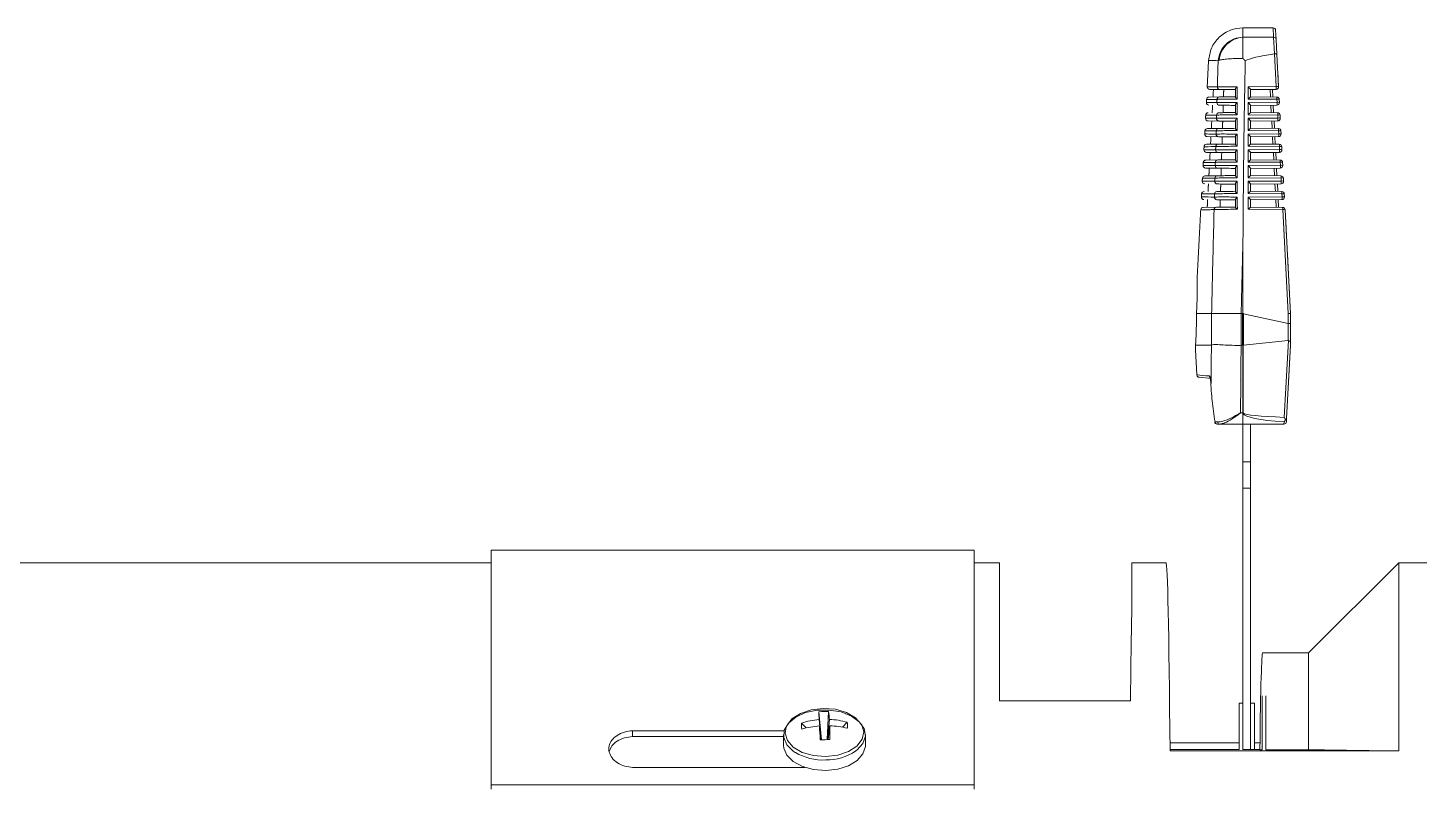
# Model space of a CAD drawing. Extents: x 12.1 to 108.7, y 1 to 80.4.
# Drawn here: x 69.39 to 74.86, y 34.38 to 37.38 of the extents above; entities that cross this region are included whole.
import ezdxf

# ---------------------------------------------------------------- set-up
doc = ezdxf.new("R2010")
doc.units = 0
doc.header["$MEASUREMENT"] = 0
doc.linetypes.add('SLD-Solid', pattern=[0])
doc.layers.add('OBJECT', color=7, linetype='CONTINUOUS')

msp = doc.modelspace()

# ---------------------------------------------------------------- linework, layer by layer
at = {"layer": 'OBJECT', "linetype": 'SLD-Solid', "lineweight": 15}
for p, q in [((74.1682, 37.3382), (74.2887, 37.3382)), ((74.2887, 37.3382), (74.2868, 37.3753)), ((74.2919, 37.2726), (74.2887, 37.3382)), ((74.2987, 37.3289), (74.2968, 37.3658)), ((74.2987, 37.3289), (74.3018, 37.2703)), ((74.299, 37.144), (74.2922, 37.2727)), ((74.3018, 37.2703), (74.3085, 37.1433)), ((74.3085, 37.1433), (74.3068, 37.1749)), ((74.0772, 37.1324), (74.0374, 37.1328)), ((74.1887, 37.143), (74.299, 37.144)), ((74.1887, 37.0949), (74.1887, 37.143)), ((74.2986, 37.1328), (74.1982, 37.1319)), ((74.1982, 37.132), (74.1982, 37.1036)), ((74.2762, 37.103), (74.2746, 37.1326)), ((74.284, 37.1326), (74.2856, 37.1029)), ((74.0758, 37.1031), (74.0347, 37.1027)), ((74.3017, 37.094), (74.1887, 37.0949)), ((74.1887, 37.081), (74.3023, 37.082)), ((74.1887, 37.0329), (74.1887, 37.081)), ((74.1981, 37.1036), (74.3012, 37.1027)), ((74.3019, 37.0708), (74.1982, 37.0699)), ((74.1982, 37.07), (74.1982, 37.0416)), ((74.2794, 37.0409), (74.2779, 37.0706)), ((74.2873, 37.0707), (74.2889, 37.0408)), ((74.3023, 37.082), (74.3017, 37.094)), ((74.3111, 37.0933), (74.3118, 37.0813)), ((74.0737, 37.0084), (74.0309, 37.0088)), ((74.305, 37.0319), (74.1887, 37.0329)), ((74.1887, 37.019), (74.3056, 37.02)), ((74.1887, 36.9709), (74.1887, 37.019)), ((74.1981, 37.0416), (74.3045, 37.0407)), ((74.3051, 37.0088), (74.1982, 37.0079)), ((74.1982, 37.008), (74.1982, 36.9796)), ((74.2827, 36.9789), (74.2812, 37.0086)), ((74.2906, 37.0087), (74.2922, 36.9788)), ((74.3056, 37.02), (74.305, 37.0319)), ((74.3144, 37.0312), (74.315, 37.0193)), ((74.0282, 36.9787), (74.0723, 36.9791)), ((74.3082, 36.9699), (74.1887, 36.9709)), ((74.1887, 36.957), (74.3089, 36.9581)), ((74.1887, 36.9089), (74.1887, 36.957)), ((74.1981, 36.9796), (74.3078, 36.9787)), ((74.3089, 36.9581), (74.3082, 36.9699)), ((74.3177, 36.9692), (74.3183, 36.9574)), ((74.025, 36.9166), (74.0707, 36.917)), ((74.072, 36.9465), (74.0276, 36.9468)), ((74.3115, 36.9079), (74.1887, 36.9089)), ((74.1981, 36.9176), (74.3111, 36.9166)), ((74.3084, 36.9468), (74.1982, 36.9459)), ((74.1982, 36.946), (74.1982, 36.9176)), ((74.286, 36.9169), (74.2844, 36.9466)), ((74.2938, 36.9467), (74.2954, 36.9168)), ((74.3121, 36.8961), (74.3115, 36.9079)), ((74.321, 36.9072), (74.3216, 36.8954)), ((74.0217, 36.8546), (74.069, 36.855)), ((74.0703, 36.8845), (74.0244, 36.8849)), ((74.1887, 36.895), (74.3121, 36.8961)), ((74.1887, 36.8469), (74.1887, 36.895)), ((74.3148, 36.8458), (74.1887, 36.8469)), ((74.1981, 36.8556), (74.3143, 36.8546)), ((74.3117, 36.8849), (74.1982, 36.8839)), ((74.1982, 36.884), (74.1982, 36.8556)), ((74.2893, 36.8548), (74.2877, 36.8847)), ((74.2971, 36.8847), (74.2987, 36.8548)), ((74.3154, 36.8341), (74.3148, 36.8458)), ((74.3242, 36.8451), (74.3249, 36.8334)), ((74.0185, 36.7926), (74.0674, 36.793)), ((74.0687, 36.8225), (74.0211, 36.8229)), ((74.1887, 36.833), (74.3154, 36.8341)), ((74.1887, 36.7849), (74.1887, 36.833)), ((74.1981, 36.7936), (74.3176, 36.7926)), ((74.315, 36.8229), (74.1982, 36.8219)), ((74.1982, 36.822), (74.1982, 36.7936)), ((74.2925, 36.7928), (74.291, 36.8227)), ((74.3004, 36.8228), (74.302, 36.7927)), ((74.3181, 36.7838), (74.1887, 36.7849)), ((74.1887, 36.771), (74.3187, 36.7721)), ((74.1887, 36.7229), (74.1887, 36.771)), ((74.3182, 36.7609), (74.1982, 36.7599)), ((74.1982, 36.76), (74.1982, 36.7316)), ((74.2958, 36.7308), (74.2942, 36.7607)), ((74.3037, 36.7608), (74.3053, 36.7307)), ((74.3187, 36.7721), (74.3181, 36.7838)), ((74.3275, 36.7831), (74.3281, 36.7715)), ((74.3213, 36.7218), (74.1887, 36.7229)), ((74.1887, 36.709), (74.3219, 36.7102)), ((74.1887, 36.6609), (74.1887, 36.709)), ((74.1981, 36.7316), (74.3209, 36.7306)), ((74.3215, 36.699), (74.1982, 36.6979)), ((74.1982, 36.698), (74.1982, 36.6696)), ((74.2991, 36.6688), (74.2975, 36.6988)), ((74.3069, 36.6988), (74.3085, 36.6687)), ((74.3219, 36.7102), (74.3213, 36.7218)), ((74.3308, 36.7211), (74.3314, 36.7095)), ((74.012, 36.6685), (74.0642, 36.669)), ((74.3246, 36.6598), (74.1887, 36.6609)), ((74.1981, 36.6696), (74.3242, 36.6685)), ((74.3462, 36.2512), (74.3246, 36.6598)), ((74.3341, 36.6591), (74.3557, 36.2503)), ((74.3379, 36.5858), (74.3341, 36.6591)), ((74.3401, 36.5458), (74.3379, 36.5858)), ((74.1682, 36.5389), (74.1682, 36.2503)), ((74.3503, 36.3514), (74.3432, 36.4853)), ((74.3557, 36.2503), (74.3503, 36.3514)), ((74.0448, 36.2503), (73.9852, 36.2503)), ((73.9852, 36.2503), (73.9852, 36.2503)), ((74.0448, 36.1258), (74.0448, 36.2503)), ((74.161, 36.2503), (74.1614, 36.2503)), ((74.1666, 36.2503), (74.1614, 36.2503)), ((74.1614, 36.2503), (74.1614, 36.1253)), ((74.1666, 36.1253), (74.1666, 36.2503)), ((74.1697, 36.2499), (74.1697, 36.1254)), ((74.3459, 36.2117), (74.1697, 36.2499)), ((74.3462, 36.2117), (74.3462, 36.2512)), ((74.3557, 36.2503), (74.3557, 36.2503)), ((74.3557, 36.2503), (74.3557, 36.2111)), ((74.3459, 36.2117), (74.3462, 36.2117)), ((74.3459, 36.1441), (74.3459, 36.2117)), ((74.3557, 36.2111), (74.3557, 36.1335)), ((74.1697, 36.1254), (74.3459, 36.1441)), ((74.3309, 35.8417), (74.3473, 36.1438)), ((74.3557, 36.1335), (74.3557, 36.1253)), ((73.9816, 36.1074), (73.987, 36.0089)), ((74.0441, 36.1253), (73.9818, 36.1253)), ((74.1614, 36.1253), (74.1609, 36.1253)), ((74.1614, 36.1253), (74.1666, 36.1253)), ((74.1674, 36.1252), (74.1666, 36.1253)), ((74.1674, 35.8597), (74.1674, 36.1252)), ((74.1697, 36.1254), (74.1689, 36.1253)), ((74.1689, 36.1253), (74.1689, 35.8597)), ((74.3557, 36.1253), (74.34, 35.837)), ((74.3464, 35.955), (74.3557, 36.1253)), ((74.0448, 35.9952), (73.9961, 35.9995)), ((74.0411, 35.9842), (74.0411, 35.9842)), ((74.1573, 35.9854), (74.1574, 35.9854)), ((74.1589, 35.8597), (74.1674, 35.8597)), ((74.3408, 35.8523), (74.3414, 35.8618)), ((74.1682, 35.8153), (74.0764, 35.8153)), ((74.1682, 35.8567), (74.1682, 35.8153)), ((74.3204, 35.8153), (74.1682, 35.8153)), ((74.1682, 35.8153), (74.1682, 35.6667)), ((74.1982, 35.8153), (74.1982, 35.6667)), ((74.3294, 35.8153), (74.3297, 35.8236)), ((74.34, 35.837), (74.3394, 35.8248)), ((74.1982, 35.6667), (74.1682, 35.6667)), ((74.1682, 35.6667), (74.1682, 35.5625)), ((74.1982, 35.6667), (74.1982, 35.5625)), ((74.1982, 35.5625), (74.1682, 35.5625)), ((74.1682, 35.5625), (74.1682, 34.7081)), ((74.1982, 35.5625), (74.1982, 34.6305)), ((71.2105, 35.3188), (71.2105, 34.3949)), ((73.1105, 35.3188), (73.1105, 34.3949)), ((68.9517, 35.2694), (71.2105, 35.2694)), ((73.1105, 35.2694), (73.2105, 35.2694)), ((73.2105, 35.2694), (73.2105, 34.7263)), ((73.7305, 35.2694), (73.8655, 35.2694)), ((73.7305, 35.2694), (73.7305, 35.063)), ((73.7305, 35.2694), (73.7305, 35.063)), ((74.4265, 34.9144), (74.7815, 35.2694)), ((74.7815, 34.5284), (74.7815, 35.2694)), ((74.7815, 35.2694), (75.6261, 35.2694)), ((74.2455, 34.9144), (74.4265, 34.9144)), ((74.4265, 34.5334), (74.4265, 34.9144)), ((73.2243, 34.7264), (73.2105, 34.7263)), ((73.2105, 34.7263), (73.2243, 34.7264)), ((73.7255, 34.7264), (73.2243, 34.7264)), ((74.1532, 34.717), (74.1532, 34.5336)), ((74.1682, 34.7081), (74.1682, 34.5336)), ((74.2132, 34.5336), (74.2132, 34.717)), ((74.2432, 34.7458), (74.2432, 34.5334)), ((74.2582, 34.7458), (74.2582, 34.5334)), ((72.4998, 34.6829), (72.5095, 34.5726)), ((72.5378, 34.6836), (72.5323, 34.5731)), ((72.3627, 34.6081), (71.7669, 34.6081)), ((71.7669, 34.585), (71.7669, 34.6081)), ((72.4309, 34.638), (72.4492, 34.6191)), ((72.5091, 34.5726), (72.5005, 34.652)), ((72.5018, 34.6271), (72.5081, 34.5725)), ((72.5412, 34.6528), (72.5332, 34.5731)), ((72.5357, 34.5731), (72.5425, 34.6278)), ((72.611, 34.6413), (72.5931, 34.6222)), ((74.1982, 34.5336), (74.1982, 34.6305)), ((72.3605, 34.585), (71.7669, 34.585)), ((74.1532, 34.5608), (73.881, 34.5608)), ((74.235, 34.5608), (74.2132, 34.5608)), ((74.1532, 34.5336), (73.8813, 34.5336)), ((74.7815, 34.5284), (73.8813, 34.5284)), ((74.2349, 34.5336), (74.1682, 34.5336)), ((74.2432, 34.5334), (74.2346, 34.5334)), ((74.4265, 34.5334), (74.2582, 34.5334)), ((71.7669, 34.4633), (72.4454, 34.4633)), ((71.2105, 34.3949), (71.2105, 34.378)), ((71.2105, 34.3949), (73.1105, 34.3949)), ((73.1105, 34.3949), (73.1105, 34.378))]:
    msp.add_line(p, q, dxfattribs=at)
at = {"layer": 'OBJECT', "linetype": 'SLD-Solid', "lineweight": 15, "flags": 128}
for points in [[(74.3557, 36.2503), (74.3557, 36.2503)], [(74.3557, 36.1253), (74.3557, 36.1253)], [(74.0413, 35.9842), (74.0411, 35.9842), (74.0411, 35.9842)], [(74.0423, 35.966), (74.042, 35.966), (74.042, 35.966)], [(74.3295, 35.8153), (74.3294, 35.8153), (74.3294, 35.8153)], [(72.6453, 34.5286), (72.6504, 34.5325), (72.6731, 34.5584), (72.6824, 34.5873), (72.6773, 34.6165), (72.6585, 34.6436), (72.6274, 34.666), (72.587, 34.6819), (72.5407, 34.6897), (72.4927, 34.6888), (72.4473, 34.6793), (72.4085, 34.662), (72.3797, 34.6384), (72.3635, 34.6107), (72.3614, 34.5813), (72.3735, 34.5528), (72.3987, 34.5278), (72.4069, 34.5223)], [(72.6686, 34.631), (72.6673, 34.6333), (72.644, 34.6593), (72.6087, 34.6797), (72.5649, 34.6924), (72.5168, 34.6961), (72.4692, 34.6906), (72.4268, 34.6763), (72.3935, 34.6547), (72.3729, 34.6278), (72.3705, 34.6223)], [(72.3705, 34.6223), (72.3667, 34.5984), (72.3757, 34.5692), (72.399, 34.5431), (72.4343, 34.5228), (72.4781, 34.5101), (72.5262, 34.5063)], [(72.5262, 34.5063), (72.5738, 34.5119), (72.6163, 34.5261), (72.6495, 34.5478), (72.6702, 34.5746), (72.6763, 34.6041), (72.6686, 34.631)], [(72.3605, 34.5503), (72.3614, 34.54), (72.3735, 34.5115), (72.3987, 34.4865), (72.4349, 34.4671), (72.4787, 34.4552), (72.5264, 34.4517)], [(72.5264, 34.4517), (72.5736, 34.4569), (72.6162, 34.4705), (72.6504, 34.4911), (72.6731, 34.5171), (72.6824, 34.5459), (72.6825, 34.5503)]]:
    msp.add_lwpolyline(points, dxfattribs=at)
at = {"layer": 'OBJECT', "linetype": 'SLD-Solid', "lineweight": 15}
for centre, radius, start, end in [((74.2868, 37.3653), 0.01, 3.0226, 85.0653), ((74.2888, 37.3283), 0.00991, 3.4707, 90.555), ((74.0374, 37.1428), 0.01, 176.9496, 269.5), ((74.0774, 37.1423), 0.00992, 176.5032, 268.9399), ((74.2446, 37.1405), 0.0545, 351.8664, 3.6806), ((74.2985, 37.1428), 0.01, 270.5, 3.0226), ((74.3023, 37.1238), 0.0204, 72.3835, 99.2788), ((74.0342, 37.0808), 0.01, 176.5294, 269.5), ((74.0348, 37.0927), 0.01, 90.5, 176.6441), ((74.0756, 37.0803), 0.00992, 176.4854, 268.9194), ((74.0759, 37.0932), 0.00989, 91.0021, 177.5873), ((74.2608, 37.0963), 0.041, 356.6853, 9), ((74.3012, 37.0927), 0.01, 3.0226, 89.5), ((74.305, 37.0738), 0.0204, 72.3835, 99.2788), ((74.2479, 37.0785), 0.0545, 351.8664, 3.6806), ((74.3018, 37.0808), 0.01, 270.5, 3.0226), ((74.3056, 37.0619), 0.0204, 72.3835, 99.2788), ((74.031, 37.0188), 0.01, 176.013, 269.5), ((74.0316, 37.0307), 0.01, 90.5, 176.1269), ((74.0739, 37.0184), 0.00991, 176.4672, 268.8985), ((74.0742, 37.0312), 0.00989, 91.0203, 177.6082), ((74.264, 37.0343), 0.041, 356.6853, 9), ((74.3044, 37.0307), 0.01, 3.0226, 89.5), ((74.3082, 37.0118), 0.0204, 72.3835, 99.2788), ((74.2512, 37.0165), 0.0545, 351.8664, 3.6806), ((74.3051, 37.0188), 0.01, 270.5, 3.0226), ((74.3089, 36.9999), 0.0204, 72.3835, 99.2788), ((74.0277, 36.9568), 0.01, 175.4975, 269.5), ((74.0283, 36.9687), 0.01, 90.5, 175.6107), ((74.0722, 36.9564), 0.00991, 176.4488, 268.8773), ((74.0725, 36.9692), 0.00989, 91.0387, 177.6293), ((74.2673, 36.9723), 0.041, 356.6853, 9), ((74.3077, 36.9687), 0.01, 3.0226, 89.5), ((74.3115, 36.9498), 0.0204, 72.3835, 99.2788), ((74.2544, 36.9546), 0.0545, 351.8664, 3.6806), ((74.3083, 36.9568), 0.01, 270.5, 3.0226), ((74.3121, 36.9379), 0.0204, 72.3835, 99.2788), ((74.0251, 36.9066), 0.01, 90.5, 175.0953), ((74.0708, 36.9072), 0.00988, 91.0575, 177.6507), ((74.2706, 36.9102), 0.041, 356.6853, 9), ((74.311, 36.9066), 0.01, 3.0226, 89.5), ((74.3148, 36.8877), 0.0204, 72.3835, 99.2788), ((74.0218, 36.8446), 0.01, 90.5, 174.5807), ((74.0245, 36.8949), 0.01, 174.9828, 269.5), ((74.0692, 36.8452), 0.00988, 91.0765, 177.6725), ((74.0705, 36.8944), 0.00991, 176.4302, 268.8558), ((74.2577, 36.8926), 0.0545, 351.8664, 3.6806), ((74.3116, 36.8949), 0.01, 270.5, 3.0226), ((74.3154, 36.876), 0.0204, 72.3835, 99.2788), ((74.2739, 36.8482), 0.041, 356.6853, 9), ((74.3143, 36.8446), 0.01, 3.0226, 89.5), ((74.3181, 36.8257), 0.0204, 72.3835, 99.2788), ((74.0186, 36.7826), 0.01, 90.5, 174.0669), ((74.0212, 36.8329), 0.01, 174.469, 269.5), ((74.0676, 36.7831), 0.00988, 91.0959, 177.6945), ((74.0689, 36.8324), 0.00991, 176.4113, 268.834), ((74.261, 36.8306), 0.0545, 351.8664, 3.6806), ((74.3149, 36.8329), 0.01, 270.5, 3.0226), ((74.3187, 36.814), 0.0204, 72.3835, 99.2788), ((74.2771, 36.7862), 0.041, 356.6853, 9), ((74.3175, 36.7826), 0.01, 3.0226, 89.5), ((74.018, 36.7709), 0.01, 173.9559, 269.5), ((74.0672, 36.7704), 0.0099, 176.3921, 268.8118), ((74.3213, 36.7637), 0.0204, 72.3835, 99.2788), ((74.2643, 36.7686), 0.0545, 351.8664, 3.6806), ((74.3182, 36.7709), 0.01, 270.5, 3.0226), ((74.322, 36.752), 0.0204, 72.3835, 99.2788), ((74.0147, 36.709), 0.01, 173.4435, 269.5), ((74.0153, 36.7206), 0.01, 90.5, 173.5539), ((74.0656, 36.7084), 0.0099, 176.3727, 268.7893), ((74.0659, 36.7211), 0.00987, 91.1155, 177.7169), ((74.2804, 36.7242), 0.041, 356.6853, 9), ((74.3208, 36.7206), 0.01, 3.0226, 89.5), ((74.3246, 36.7016), 0.0204, 72.3835, 99.2788), ((74.2675, 36.7067), 0.0545, 351.8664, 3.6806), ((74.3214, 36.709), 0.01, 270.5, 3.0226), ((74.3252, 36.69), 0.0204, 72.3835, 99.2788), ((74.0121, 36.6585), 0.01, 90.5, 173.0416), ((74.0644, 36.6591), 0.00987, 91.1354, 177.7395), ((74.2837, 36.6621), 0.041, 356.6853, 9), ((74.3241, 36.6585), 0.01, 3.0226, 89.5), ((74.3279, 36.6396), 0.0204, 72.3835, 99.2788), ((74.0459, 36.0051), 0.01, 182.5491, 224.0319), ((74.1674, 35.9755), 0.1158, 269.9998, 270.7808), ((74.0784, 35.9511), 0.1302, 313.5438, 314.5094), ((74.0562, 35.8347), 0.0111, 273.647, 281.4948), ((74.0668, 35.8253), 0.01, 189.2546, 270), ((74.0675, 35.8243), 0.00906, 182.8157, 265.6379), ((74.0775, 35.8238), 0.00857, 181.3596, 262.7702), ((74.3294, 35.8253), 0.00999, 269.9506, 356.8551), ((74.3294, 35.8253), 0.01, 270.809, 356.8941), ((72.5234, 34.4354), 0.2486, 86.6716, 95.4485), ((73.185, 34.6845), 0.6852, 180.1405, 182.7194), ((72.2712, 34.6382), 0.2704, 3.0884, 9.6539), ((72.5878, 34.634), 0.1569, 178.5516, 187.0838), ((72.5261, 34.3453), 0.3078, 94.7641, 108.0215), ((72.5278, 34.2786), 0.3494, 94.2663, 105.8996), ((76.3834, 34.8438), 3.8877, 183.196, 184.0028), ((72.5274, 34.3503), 0.3028, 73.9695, 87.3714), ((72.5298, 34.2857), 0.3423, 76.0772, 87.8716), ((71.0349, 34.5793), 1.5083, 359.7674, 1.8451), ((72.4697, 34.6227), 0.1425, 358.1196, 7.5158), ((72.5441, 33.5004), 1.0727, 90.0441, 92.076), ((72.5173, 34.7138), 0.221, 240.0558, 272.3603), ((72.5286, 34.7022), 0.2092, 269.3839, 303.9177)]:
    msp.add_arc(centre, radius, start, end, dxfattribs=at)
for centre, major_axis, ratio, start_param, end_param in [((76.4579, 37.2202), (2.2897, -0.0147), 0.052015, 2.811677, 3.052791), ((74.1882, 37.1418), (0.00996, -0.00988), 0.087934, 0.08695, 1.605386), ((74.1882, 37.0937), (0.00999, 0.00991), 0.035372, 0.03505, 1.483386), ((74.1882, 37.0798), (0.00996, -0.00988), 0.087934, 0.08695, 1.605386), ((74.1882, 37.0317), (0.00999, 0.00991), 0.035372, 0.03505, 1.483386), ((74.1882, 37.0178), (0.00996, -0.00988), 0.087934, 0.08695, 1.605386), ((74.1882, 36.9697), (0.00999, 0.00991), 0.035372, 0.03505, 1.483386), ((74.1882, 36.9558), (0.00996, -0.00988), 0.087934, 0.08695, 1.605386), ((74.1882, 36.9077), (0.00999, 0.00991), 0.035372, 0.03505, 1.483386), ((74.1882, 36.8938), (0.00996, -0.00988), 0.087934, 0.08695, 1.605386), ((74.1882, 36.8457), (0.00999, 0.00991), 0.035372, 0.03505, 1.483386), ((74.1882, 36.8318), (0.00996, -0.00988), 0.087934, 0.08695, 1.605386), ((74.1882, 36.7837), (0.00999, 0.00991), 0.035372, 0.03505, 1.483386), ((74.1882, 36.7698), (0.00996, -0.00988), 0.087934, 0.08695, 1.605386), ((74.1882, 36.7217), (0.00999, 0.00991), 0.035372, 0.03505, 1.483386), ((74.1882, 36.7078), (0.00996, -0.00988), 0.087934, 0.08695, 1.605386), ((74.1882, 36.6597), (0.00999, 0.00991), 0.035372, 0.03505, 1.483386), ((76.2307, 32.2319), (0, 19.0675), 0.111038, 1.342949, 1.358461), ((74.1666, 37.2276), (0, 0.9773), 0.122785, 3.141593, 3.154684), ((74.1666, 37.2283), (-0.0064, 0.9787), 0.122438, 3.101128, 3.114217), ((74.3457, 36.25), (0.01, 0.00026), 0.120424, 0.003177, 1.515259), ((74.3457, 36.2111), (0.01, 0), 0.061163, 0, 1.518436), ((74.3457, 36.1067), (0.0006, 0.0374), 0.267094, 6.175075, 6.315676), ((76.2307, 35.7675), (0, 7.8848), 0.262774, 1.525405, 1.559096), ((74.7369, 35.8753), (0.5695, 0.0157), 0.101686, 3.138791, 3.191455), ((74.7385, 35.8675), (0.5695, 0.0078), 0.050872, 3.140897, 3.193561), ((74.7385, 35.8675), (0.5695, 0.0078), 0.050872, 3.193561, 3.914226), ((74.7369, 35.8753), (0.5695, 0.0157), 0.101686, 3.191455, 3.913119), ((73.8655, 32.6844), (0, 2.585), 0.008727, 5.506676, 6.283185), ((73.7393, 32.6844), (0, 2.585), 0.008727, 0.402273, 0.660046), ((73.7393, 32.6844), (0, 2.585), 0.008727, 0.402273, 0.660046), ((74.2455, 32.6844), (0, 2.23), 0.008727, 0, 0.593234)]:
    msp.add_ellipse(centre, major_axis=major_axis, ratio=ratio, start_param=start_param, end_param=end_param, dxfattribs=at)
for points, knots in [([(74.1682, 37.3753), (74.1516, 37.3735), (74.1174, 37.3698), (74.0727, 37.3404), (74.041, 37.2973), (74.0355, 37.2633), (74.0329, 37.2469)], [0, 0, 0, 0, 0.240773, 0.5, 0.759227, 1, 1, 1, 1]), ([(74.1682, 37.3386), (74.1564, 37.337), (74.1321, 37.3337), (74.1003, 37.3123), (74.0772, 37.2816), (74.0726, 37.2575), (74.0704, 37.2459)], [0, 0, 0, 0, 0.24117, 0.5, 0.75883, 1, 1, 1, 1]), ([(74.1682, 37.3382), (74.157, 37.3364), (74.134, 37.3328), (74.1036, 37.3118), (74.0812, 37.282), (74.0762, 37.2586), (74.0737, 37.2473)], [0, 0, 0, 0, 0.2415614, 0.5, 0.7584386, 1, 1, 1, 1]), ([(74.0704, 37.2459), (74.0595, 37.2462), (74.0377, 37.2468), (74.0345, 37.2469), (74.0329, 37.2469)], [0, 0, 0, 0, 0.496376, 1, 1, 1, 1]), ([(74.1772, 37.2453), (74.1771, 37.2397), (74.1766, 37.2112), (74.1744, 37.0918), (74.1704, 36.8621), (74.169, 36.655), (74.1682, 36.5389)], [0, 0, 0, 0, 0.024148, 0.120739, 0.507103, 1, 1, 1, 1]), ([(74.2922, 37.2727), (74.2934, 37.2727), (74.2956, 37.2727), (74.2985, 37.2723), (74.3006, 37.2717), (74.3016, 37.271), (74.3018, 37.2705), (74.3018, 37.2703), (74.3018, 37.2703)], [0, 0, 0, 0, 0.219281, 0.438507, 0.659241, 0.882986, 0.98583, 1, 1, 1, 1]), ([(74.3068, 37.1749), (74.3066, 37.1787), (74.3062, 37.1863), (74.3057, 37.1956), (74.3054, 37.2018), (74.3053, 37.2034), (74.3053, 37.2041)], [0, 0, 0, 0, 0.261879, 0.524407, 0.77642, 1, 1, 1, 1]), ([(74.0275, 37.1433), (74.0275, 37.1433), (74.0224, 37.1433), (74.0355, 37.1432), (74.0568, 37.143), (74.0675, 37.1429)], [0, 0, 0, 0, 0.001446, 0.500723, 1, 1, 1, 1]), ([(74.0675, 37.1429), (74.0691, 37.143), (74.0739, 37.1431), (74.0915, 37.1433), (74.1165, 37.1432), (74.1354, 37.1431), (74.1426, 37.1431), (74.1448, 37.143)], [0, 0, 0, 0, 0.161729, 0.488573, 0.814943, 0.942319, 1, 1, 1, 1]), ([(74.1382, 37.1319), (74.1276, 37.132), (74.1064, 37.1322), (74.0857, 37.1323), (74.0798, 37.1324), (74.0772, 37.1324)], [0, 0, 0, 0, 0.357964, 0.715857, 1, 1, 1, 1]), ([(74.1382, 37.1331), (74.1383, 37.1337), (74.1385, 37.1351), (74.1405, 37.1382), (74.1428, 37.141), (74.1444, 37.1427), (74.1448, 37.143), (74.1448, 37.143)], [0, 0, 0, 0, 0.2369191, 0.5287875, 0.9000028, 0.9913411, 1, 1, 1, 1]), ([(74.1448, 37.143), (74.1448, 37.1364), (74.1449, 37.1204), (74.1449, 37.1044), (74.1449, 37.095)], [0, 0, 0, 0, 0.412316, 1, 1, 1, 1]), ([(74.0661, 37.0936), (74.0648, 37.0936), (74.0585, 37.0935), (74.0359, 37.0934), (74.0199, 37.0932), (74.025, 37.0933), (74.0251, 37.0933)], [0, 0, 0, 0, 0.046867, 0.234364, 0.98622, 1, 1, 1, 1]), ([(74.0246, 37.0813), (74.0261, 37.0813), (74.0293, 37.0813), (74.0534, 37.0811), (74.0657, 37.081)], [0, 0, 0, 0, 0.491198, 1, 1, 1, 1]), ([(74.0657, 37.081), (74.0673, 37.081), (74.0722, 37.0812), (74.09, 37.0813), (74.1155, 37.0812), (74.135, 37.0811), (74.1427, 37.0811), (74.145, 37.081)], [0, 0, 0, 0, 0.159551, 0.48199, 0.803962, 0.942061, 1, 1, 1, 1]), ([(74.1449, 37.095), (74.1427, 37.0949), (74.1341, 37.0949), (74.114, 37.0947), (74.0886, 37.0943), (74.072, 37.0939), (74.0675, 37.0937), (74.0661, 37.0936)], [0, 0, 0, 0, 0.057873, 0.218011, 0.538018, 0.858388, 1, 1, 1, 1]), ([(74.1382, 37.0699), (74.1274, 37.07), (74.106, 37.0702), (74.0845, 37.0704), (74.0783, 37.0704), (74.0754, 37.0704)], [0, 0, 0, 0, 0.352325, 0.704581, 1, 1, 1, 1]), ([(74.0758, 37.1031), (74.0794, 37.1031), (74.0866, 37.1032), (74.1098, 37.1034), (74.1294, 37.1036), (74.1382, 37.1036)], [0, 0, 0, 0, 0.356145, 0.712376, 1, 1, 1, 1]), ([(74.1449, 37.095), (74.1449, 37.095), (74.1446, 37.0953), (74.1429, 37.097), (74.1406, 37.0995), (74.1385, 37.1021), (74.1383, 37.103), (74.1382, 37.1033)], [0, 0, 0, 0, 0.008287, 0.094553, 0.478398, 0.770552, 1, 1, 1, 1]), ([(74.1382, 37.071), (74.1383, 37.0716), (74.1385, 37.0729), (74.1404, 37.076), (74.1428, 37.0788), (74.1445, 37.0805), (74.145, 37.081), (74.145, 37.081)], [0, 0, 0, 0, 0.225635, 0.506976, 0.868217, 0.991454, 1, 1, 1, 1]), ([(74.145, 37.081), (74.145, 37.0744), (74.145, 37.0584), (74.1451, 37.0424), (74.1451, 37.033)], [0, 0, 0, 0, 0.4123561, 1, 1, 1, 1]), ([(74.0643, 37.0316), (74.063, 37.0316), (74.0566, 37.0315), (74.0336, 37.0313), (74.0168, 37.0312), (74.022, 37.0312), (74.0223, 37.0312)], [0, 0, 0, 0, 0.045988, 0.229969, 0.967723, 1, 1, 1, 1]), ([(74.0217, 37.0193), (74.0231, 37.0193), (74.026, 37.0193), (74.051, 37.0191), (74.064, 37.019)], [0, 0, 0, 0, 0.482025, 1, 1, 1, 1]), ([(74.064, 37.019), (74.0656, 37.019), (74.0706, 37.0192), (74.0885, 37.0193), (74.1144, 37.0192), (74.1345, 37.0191), (74.1428, 37.0191), (74.1452, 37.019)], [0, 0, 0, 0, 0.1574812, 0.475733, 0.7935242, 0.9417988, 1, 1, 1, 1]), ([(74.1451, 37.033), (74.1428, 37.0329), (74.1341, 37.0329), (74.1138, 37.0327), (74.0881, 37.0323), (74.0707, 37.0319), (74.0659, 37.0317), (74.0643, 37.0316)], [0, 0, 0, 0, 0.058136, 0.216179, 0.531949, 0.848067, 1, 1, 1, 1]), ([(74.1382, 37.0079), (74.1273, 37.008), (74.1057, 37.0082), (74.0833, 37.0084), (74.0768, 37.0084), (74.0737, 37.0084)], [0, 0, 0, 0, 0.347005, 0.693943, 1, 1, 1, 1]), ([(74.074, 37.0411), (74.0777, 37.0411), (74.085, 37.0412), (74.1086, 37.0414), (74.1289, 37.0416), (74.1382, 37.0416)], [0, 0, 0, 0, 0.350806, 0.701696, 1, 1, 1, 1]), ([(74.1451, 37.033), (74.1451, 37.033), (74.1447, 37.0334), (74.1429, 37.0352), (74.1405, 37.0377), (74.1385, 37.0403), (74.1383, 37.041), (74.1382, 37.0414)], [0, 0, 0, 0, 0.008198, 0.119701, 0.493719, 0.776727, 1, 1, 1, 1]), ([(74.1382, 37.009), (74.1383, 37.0095), (74.1385, 37.0108), (74.1404, 37.0138), (74.1428, 37.0166), (74.1446, 37.0185), (74.1451, 37.019), (74.1452, 37.019)], [0, 0, 0, 0, 0.220758, 0.494543, 0.847827, 0.99156, 1, 1, 1, 1]), ([(74.1452, 37.019), (74.1452, 37.0124), (74.1452, 36.9964), (74.1453, 36.9804), (74.1453, 36.971)], [0, 0, 0, 0, 0.412394, 1, 1, 1, 1]), ([(74.0626, 36.9696), (74.0613, 36.9696), (74.0548, 36.9695), (74.0312, 36.9693), (74.0137, 36.9692), (74.0191, 36.9692), (74.0194, 36.9692)], [0, 0, 0, 0, 0.045141, 0.225735, 0.949898, 1, 1, 1, 1]), ([(74.0189, 36.9574), (74.0201, 36.9574), (74.0227, 36.9573), (74.0486, 36.9571), (74.0623, 36.957)], [0, 0, 0, 0, 0.473185, 1, 1, 1, 1]), ([(74.0623, 36.957), (74.064, 36.957), (74.069, 36.9572), (74.087, 36.9573), (74.1133, 36.9572), (74.1341, 36.9571), (74.1429, 36.9571), (74.1453, 36.957)], [0, 0, 0, 0, 0.155511, 0.469779, 0.783591, 0.941534, 1, 1, 1, 1]), ([(74.1453, 36.971), (74.1429, 36.9709), (74.1341, 36.9709), (74.1137, 36.9707), (74.0875, 36.9703), (74.0695, 36.9699), (74.0644, 36.9697), (74.0626, 36.9696)], [0, 0, 0, 0, 0.058402, 0.214452, 0.526193, 0.838268, 1, 1, 1, 1]), ([(74.0723, 36.9791), (74.076, 36.9791), (74.0834, 36.9792), (74.1075, 36.9794), (74.1283, 36.9795), (74.1382, 36.9796)], [0, 0, 0, 0, 0.345761, 0.691605, 1, 1, 1, 1]), ([(74.1453, 36.971), (74.1452, 36.971), (74.1447, 36.9715), (74.1429, 36.9733), (74.1405, 36.9759), (74.1385, 36.9784), (74.1383, 36.9791), (74.1382, 36.9794)], [0, 0, 0, 0, 0.008114, 0.14385, 0.508241, 0.782554, 1, 1, 1, 1]), ([(74.1382, 36.9469), (74.1383, 36.9474), (74.1385, 36.9486), (74.1404, 36.9516), (74.1428, 36.9545), (74.1446, 36.9564), (74.1453, 36.957), (74.1453, 36.957)], [0, 0, 0, 0, 0.216117, 0.482661, 0.828146, 0.991661, 1, 1, 1, 1]), ([(74.1453, 36.957), (74.1453, 36.9504), (74.1454, 36.9344), (74.1454, 36.9184), (74.1454, 36.909)], [0, 0, 0, 0, 0.41243, 1, 1, 1, 1]), ([(74.061, 36.9076), (74.0596, 36.9076), (74.053, 36.9075), (74.029, 36.9073), (74.0107, 36.9071), (74.0161, 36.9072), (74.0165, 36.9072)], [0, 0, 0, 0, 0.0443249, 0.2216514, 0.93271, 1, 1, 1, 1]), ([(74.1454, 36.909), (74.143, 36.9089), (74.1342, 36.9089), (74.1135, 36.9087), (74.087, 36.9083), (74.0682, 36.9079), (74.0629, 36.9077), (74.061, 36.9076)], [0, 0, 0, 0, 0.058671, 0.212823, 0.520728, 0.828954, 1, 1, 1, 1]), ([(74.0707, 36.917), (74.0744, 36.9171), (74.0818, 36.9171), (74.1064, 36.9174), (74.1278, 36.9175), (74.1382, 36.9176)], [0, 0, 0, 0, 0.340986, 0.682054, 1, 1, 1, 1]), ([(74.1382, 36.9459), (74.1272, 36.946), (74.1054, 36.9462), (74.0821, 36.9464), (74.0753, 36.9464), (74.072, 36.9465)], [0, 0, 0, 0, 0.341978, 0.683892, 1, 1, 1, 1]), ([(74.1454, 36.909), (74.1454, 36.909), (74.1448, 36.9096), (74.1429, 36.9115), (74.1404, 36.9141), (74.1385, 36.9165), (74.1383, 36.9171), (74.1382, 36.9174)], [0, 0, 0, 0, 0.008033, 0.167032, 0.522009, 0.788055, 1, 1, 1, 1]), ([(74.0593, 36.8456), (74.058, 36.8455), (74.0512, 36.8455), (74.0267, 36.8453), (74.0077, 36.8451), (74.0131, 36.8452), (74.0137, 36.8452)], [0, 0, 0, 0, 0.043537, 0.217711, 0.916125, 1, 1, 1, 1]), ([(74.016, 36.8954), (74.0171, 36.8954), (74.0194, 36.8954), (74.0462, 36.8951), (74.0606, 36.895)], [0, 0, 0, 0, 0.464658, 1, 1, 1, 1]), ([(74.1456, 36.847), (74.1431, 36.8469), (74.1342, 36.8469), (74.1133, 36.8467), (74.0866, 36.8463), (74.067, 36.8459), (74.0614, 36.8456), (74.0593, 36.8456)], [0, 0, 0, 0, 0.058943, 0.211285, 0.515535, 0.820092, 1, 1, 1, 1]), ([(74.0606, 36.895), (74.0623, 36.895), (74.0674, 36.8952), (74.0855, 36.8953), (74.1123, 36.8953), (74.1336, 36.8951), (74.143, 36.8951), (74.1455, 36.895)], [0, 0, 0, 0, 0.153635, 0.464106, 0.774128, 0.941266, 1, 1, 1, 1]), ([(74.069, 36.855), (74.0728, 36.8551), (74.0803, 36.8551), (74.1052, 36.8553), (74.1273, 36.8555), (74.1382, 36.8556)], [0, 0, 0, 0, 0.336461, 0.673003, 1, 1, 1, 1]), ([(74.1382, 36.8839), (74.1271, 36.884), (74.1051, 36.8842), (74.081, 36.8844), (74.0738, 36.8844), (74.0703, 36.8845)], [0, 0, 0, 0, 0.337221, 0.67438, 1, 1, 1, 1]), ([(74.1382, 36.8848), (74.1383, 36.8853), (74.1385, 36.8865), (74.1403, 36.8894), (74.1428, 36.8923), (74.1447, 36.8943), (74.1454, 36.895), (74.1455, 36.895)], [0, 0, 0, 0, 0.2116975, 0.4713037, 0.8091469, 0.9917579, 1, 1, 1, 1]), ([(74.1456, 36.847), (74.1456, 36.847), (74.1448, 36.8477), (74.1429, 36.8496), (74.1404, 36.8523), (74.1385, 36.8546), (74.1383, 36.8552), (74.1382, 36.8555)], [0, 0, 0, 0, 0.007956, 0.189278, 0.535067, 0.793252, 1, 1, 1, 1]), ([(74.1455, 36.895), (74.1455, 36.8884), (74.1455, 36.8724), (74.1456, 36.8564), (74.1456, 36.847)], [0, 0, 0, 0, 0.412464, 1, 1, 1, 1]), ([(74.0131, 36.8334), (74.014, 36.8334), (74.016, 36.8334), (74.0439, 36.8331), (74.059, 36.833)], [0, 0, 0, 0, 0.456429, 1, 1, 1, 1]), ([(74.059, 36.833), (74.0607, 36.8331), (74.0659, 36.8332), (74.084, 36.8333), (74.1113, 36.8333), (74.1332, 36.8331), (74.1431, 36.8331), (74.1456, 36.833)], [0, 0, 0, 0, 0.151845, 0.458695, 0.765103, 0.940995, 1, 1, 1, 1]), ([(74.0674, 36.793), (74.0712, 36.793), (74.0788, 36.7931), (74.1041, 36.7933), (74.1268, 36.7935), (74.1382, 36.7936)], [0, 0, 0, 0, 0.332167, 0.664414, 1, 1, 1, 1]), ([(74.1382, 36.8219), (74.1271, 36.822), (74.1049, 36.8222), (74.0799, 36.8224), (74.0724, 36.8225), (74.0687, 36.8225)], [0, 0, 0, 0, 0.332714, 0.665366, 1, 1, 1, 1]), ([(74.1382, 36.8227), (74.1383, 36.8233), (74.1385, 36.8244), (74.1403, 36.8272), (74.1428, 36.8302), (74.1448, 36.8322), (74.1456, 36.833), (74.1456, 36.833)], [0, 0, 0, 0, 0.207488, 0.460443, 0.790805, 0.99185, 1, 1, 1, 1]), ([(74.1457, 36.785), (74.1457, 36.785), (74.1449, 36.7858), (74.1429, 36.7878), (74.1403, 36.7904), (74.1385, 36.7926), (74.1383, 36.7932), (74.1382, 36.7935)], [0, 0, 0, 0, 0.0078827, 0.210618, 0.5474526, 0.7981654, 1, 1, 1, 1]), ([(74.1456, 36.833), (74.1456, 36.8264), (74.1457, 36.8104), (74.1457, 36.7944), (74.1457, 36.785)], [0, 0, 0, 0, 0.412497, 1, 1, 1, 1]), ([(74.0577, 36.7835), (74.0563, 36.7835), (74.0494, 36.7835), (74.0244, 36.7833), (74.0047, 36.7831), (74.0101, 36.7831), (74.0108, 36.7831)], [0, 0, 0, 0, 0.042776, 0.213907, 0.900112, 1, 1, 1, 1]), ([(74.0103, 36.7714), (74.011, 36.7714), (74.0127, 36.7714), (74.0415, 36.7712), (74.0574, 36.771)], [0, 0, 0, 0, 0.448482, 1, 1, 1, 1]), ([(74.0574, 36.771), (74.0591, 36.7711), (74.0643, 36.7712), (74.0826, 36.7713), (74.1103, 36.7713), (74.1328, 36.7711), (74.1432, 36.7711), (74.1458, 36.771)], [0, 0, 0, 0, 0.150136, 0.453531, 0.756488, 0.940721, 1, 1, 1, 1]), ([(74.1457, 36.785), (74.1432, 36.7849), (74.1342, 36.7849), (74.1132, 36.7847), (74.0861, 36.7843), (74.0658, 36.7839), (74.0599, 36.7836), (74.0577, 36.7835)], [0, 0, 0, 0, 0.059218, 0.209832, 0.510595, 0.811653, 1, 1, 1, 1]), ([(74.1382, 36.7599), (74.127, 36.76), (74.1046, 36.7602), (74.0788, 36.7604), (74.071, 36.7605), (74.067, 36.7605)], [0, 0, 0, 0, 0.3284365, 0.6568141, 1, 1, 1, 1]), ([(74.1382, 36.7607), (74.1383, 36.7612), (74.1385, 36.7623), (74.1403, 36.765), (74.1428, 36.768), (74.1449, 36.7702), (74.1458, 36.771), (74.1458, 36.771)], [0, 0, 0, 0, 0.2034759, 0.4500542, 0.7730993, 0.9919382, 1, 1, 1, 1]), ([(74.1458, 36.771), (74.1458, 36.7644), (74.1458, 36.7484), (74.1459, 36.7324), (74.1459, 36.723)], [0, 0, 0, 0, 0.412528, 1, 1, 1, 1]), ([(74.0561, 36.7215), (74.0547, 36.7215), (74.0477, 36.7215), (74.0222, 36.7212), (74.0016, 36.7211), (74.0071, 36.7211), (74.0079, 36.7211)], [0, 0, 0, 0, 0.042041, 0.210232, 0.884641, 1, 1, 1, 1]), ([(74.0074, 36.7095), (74.008, 36.7095), (74.0094, 36.7094), (74.0391, 36.7092), (74.0558, 36.709)], [0, 0, 0, 0, 0.440803, 1, 1, 1, 1]), ([(74.0558, 36.709), (74.0575, 36.7091), (74.0628, 36.7092), (74.0812, 36.7093), (74.1093, 36.7093), (74.1323, 36.7091), (74.1433, 36.7091), (74.1459, 36.709)], [0, 0, 0, 0, 0.148503, 0.448596, 0.748256, 0.940444, 1, 1, 1, 1]), ([(74.1459, 36.723), (74.1433, 36.7229), (74.1342, 36.7229), (74.113, 36.7227), (74.0857, 36.7223), (74.0647, 36.7219), (74.0585, 36.7216), (74.0561, 36.7215)], [0, 0, 0, 0, 0.059495, 0.208459, 0.505892, 0.803608, 1, 1, 1, 1]), ([(74.1382, 36.6979), (74.1269, 36.698), (74.1044, 36.6982), (74.0778, 36.6984), (74.0697, 36.6985), (74.0654, 36.6985)], [0, 0, 0, 0, 0.324373, 0.64869, 1, 1, 1, 1]), ([(74.0658, 36.731), (74.0696, 36.731), (74.0773, 36.7311), (74.1031, 36.7313), (74.1263, 36.7315), (74.1382, 36.7316)], [0, 0, 0, 0, 0.3280874, 0.6562528, 1, 1, 1, 1]), ([(74.1459, 36.723), (74.1459, 36.723), (74.145, 36.7239), (74.1429, 36.7259), (74.1403, 36.7286), (74.1385, 36.7307), (74.1383, 36.7313), (74.1382, 36.7315)], [0, 0, 0, 0, 0.007812, 0.231081, 0.559204, 0.802812, 1, 1, 1, 1]), ([(74.1382, 36.6986), (74.1383, 36.6991), (74.1385, 36.7001), (74.14, 36.7025), (74.1424, 36.7055), (74.1447, 36.7079), (74.1459, 36.709), (74.1459, 36.709)], [0, 0, 0, 0, 0.199298, 0.397083, 0.7009, 0.992023, 1, 1, 1, 1]), ([(74.1459, 36.709), (74.146, 36.7024), (74.146, 36.6864), (74.146, 36.6704), (74.1461, 36.661)], [0, 0, 0, 0, 0.4125571, 1, 1, 1, 1]), ([(74.0545, 36.6595), (74.0531, 36.6595), (74.046, 36.6594), (74.0201, 36.6592), (73.9986, 36.659), (74.0042, 36.6591), (74.0051, 36.6591)], [0, 0, 0, 0, 0.041331, 0.206679, 0.869686, 1, 1, 1, 1]), ([(74.0448, 36.2503), (74.0466, 36.3296), (74.0497, 36.466), (74.0531, 36.6024), (74.0545, 36.6595)], [0, 0, 0, 0, 0.581449, 1, 1, 1, 1]), ([(74.1461, 36.661), (74.1434, 36.6609), (74.1343, 36.6609), (74.1129, 36.6607), (74.0853, 36.6603), (74.0635, 36.6599), (74.0571, 36.6596), (74.0545, 36.6595)], [0, 0, 0, 0, 0.0597754, 0.2071609, 0.5014118, 0.7959342, 1, 1, 1, 1]), ([(74.0642, 36.669), (74.0681, 36.669), (74.0758, 36.6691), (74.102, 36.6693), (74.1258, 36.6695), (74.1382, 36.6696)], [0, 0, 0, 0, 0.324207, 0.64849, 1, 1, 1, 1]), ([(74.1461, 36.661), (74.146, 36.661), (74.145, 36.6619), (74.1428, 36.6641), (74.1402, 36.6668), (74.1385, 36.6688), (74.1383, 36.6693), (74.1382, 36.6695)], [0, 0, 0, 0, 0.0077445, 0.250695, 0.5703544, 0.8072084, 1, 1, 1, 1]), ([(73.9882, 36.3917), (73.9882, 36.3922), (73.9882, 36.3943), (73.9883, 36.3812), (73.9884, 36.3537), (73.9878, 36.3135), (73.9866, 36.2769), (73.9855, 36.2556), (73.9852, 36.2503)], [0, 0, 0, 0, 0.069411, 0.284852, 0.500141, 0.714748, 0.928344, 1, 1, 1, 1]), ([(73.9852, 36.2503), (73.9851, 36.2343), (73.9849, 36.2023), (73.9835, 36.1597), (73.9823, 36.1361), (73.9818, 36.1268), (73.9817, 36.1255)], [0, 0, 0, 0, 0.3155681, 0.6311016, 0.9475881, 1, 1, 1, 1]), ([(74.161, 36.2503), (74.1475, 36.2505), (74.1206, 36.2511), (74.0849, 36.2509), (74.0575, 36.2501), (74.049, 36.2502), (74.0448, 36.2503)], [0, 0, 0, 0, 0.253584, 0.507165, 0.760847, 1, 1, 1, 1]), ([(74.3557, 36.1335), (74.3556, 36.1351), (74.3556, 36.1376), (74.3544, 36.1402), (74.3523, 36.1417), (74.3498, 36.1428), (74.348, 36.1436), (74.3473, 36.1438)], [0, 0, 0, 0, 0.281503, 0.477149, 0.672463, 0.878462, 1, 1, 1, 1]), ([(73.9818, 36.1253), (73.9817, 36.1185), (73.9817, 36.1101), (73.9816, 36.1079), (73.9816, 36.1074)], [0, 0, 0, 0, 0.791837, 1, 1, 1, 1]), ([(73.9817, 36.1255), (73.9817, 36.1254), (73.9817, 36.1254), (73.9817, 36.1253), (73.9818, 36.1253), (73.9818, 36.1253), (73.9818, 36.1253)], [0, 0, 0, 0, 0.159851, 0.363921, 0.750554, 1, 1, 1, 1]), ([(74.1609, 36.1253), (74.1557, 36.1252), (74.1371, 36.125), (74.1061, 36.1258), (74.074, 36.1274), (74.0535, 36.1304), (74.0473, 36.1271), (74.0448, 36.1258)], [0, 0, 0, 0, 0.097508, 0.351331, 0.599304, 0.843154, 1, 1, 1, 1]), ([(73.987, 36.0089), (73.9871, 36.0089), (73.9877, 36.0088), (73.9932, 36.0084), (74.0168, 36.0063), (74.0359, 36.0046)], [0, 0, 0, 0, 0.045653, 0.228294, 1, 1, 1, 1]), ([(73.987, 36.0089), (73.9871, 36.0078), (73.9875, 36.0055), (73.9894, 36.0026), (73.992, 36.0006), (73.9944, 35.9997), (73.9957, 35.9995), (73.9961, 35.9995)], [0, 0, 0, 0, 0.235917, 0.471833, 0.707753, 0.925415, 1, 1, 1, 1]), ([(74.0359, 36.0046), (74.0364, 36.0044), (74.0374, 36.0038), (74.0389, 36.0001), (74.0402, 35.9948), (74.041, 35.9891), (74.0412, 35.9855), (74.0413, 35.9842)], [0, 0, 0, 0, 0.219062, 0.43802, 0.659218, 0.879999, 1, 1, 1, 1]), ([(74.0386, 35.9987), (74.0386, 35.9987), (74.0386, 35.9987), (74.039, 35.9978), (74.0396, 35.9958), (74.0402, 35.9928), (74.0405, 35.9902), (74.0406, 35.9891)], [0, 0, 0, 0, 0.090218, 0.251791, 0.4844, 0.77838, 1, 1, 1, 1]), ([(74.0406, 35.9891), (74.0407, 35.9884), (74.0409, 35.9869), (74.041, 35.9852), (74.041, 35.9842)], [0, 0, 0, 0, 0.429135, 1, 1, 1, 1]), ([(74.0423, 35.966), (74.0427, 35.9594), (74.0448, 35.9261), (74.0495, 35.8786), (74.0561, 35.838), (74.0584, 35.8239)], [0, 0, 0, 0, 0.139683, 0.698663, 1, 1, 1, 1]), ([(74.069, 35.8236), (74.0754, 35.8242), (74.0917, 35.8257), (74.1218, 35.8389), (74.1458, 35.852), (74.1577, 35.859), (74.1588, 35.8597), (74.1589, 35.8597)], [0, 0, 0, 0, 0.244744, 0.626729, 0.967928, 0.996144, 1, 1, 1, 1]), ([(74.1589, 35.8597), (74.1588, 35.8596), (74.1578, 35.8588), (74.1544, 35.8563), (74.1433, 35.8478), (74.1229, 35.8334), (74.0975, 35.8186), (74.0828, 35.8163), (74.0764, 35.8153)], [0, 0, 0, 0, 0.0036596, 0.034965, 0.1124877, 0.3814516, 0.7324428, 1, 1, 1, 1]), ([(74.3356, 35.8328), (74.3343, 35.8304), (74.3324, 35.8269), (74.3304, 35.8244), (74.3298, 35.8237), (74.3297, 35.8236)], [0, 0, 0, 0, 0.696361, 0.978817, 1, 1, 1, 1]), ([(74.3309, 35.8417), (74.331, 35.8416), (74.3326, 35.8385), (74.3341, 35.8357), (74.3356, 35.8328)], [0, 0, 0, 0, 0.019973, 1, 1, 1, 1]), ([(74.34, 35.837), (74.34, 35.837), (74.34, 35.8366), (74.3398, 35.8357), (74.3387, 35.8343), (74.337, 35.8333), (74.3359, 35.8329), (74.3356, 35.8328)], [0, 0, 0, 0, 0.017181, 0.202287, 0.556603, 0.898381, 1, 1, 1, 1]), ([(71.7669, 34.6081), (71.7557, 34.6068), (71.7335, 34.6042), (71.7047, 34.5909), (71.6836, 34.572), (71.6725, 34.5488), (71.6728, 34.5239), (71.6845, 34.5001), (71.7063, 34.4806), (71.7349, 34.4671), (71.7565, 34.4646), (71.7669, 34.4633)], [0, 0, 0, 0, 0.111406, 0.222795, 0.334613, 0.447009, 0.559577, 0.671925, 0.783947, 0.895763, 1, 1, 1, 1]), ([(71.7669, 34.585), (71.7557, 34.5837), (71.7334, 34.5812), (71.7049, 34.5678), (71.6833, 34.5492), (71.6775, 34.5338), (71.6747, 34.5261)], [0, 0, 0, 0, 0.250809, 0.501581, 0.753345, 1, 1, 1, 1]), ([(74.7815, 34.5284), (74.7188, 34.5292), (74.5933, 34.5308), (74.4821, 34.5325), (74.4265, 34.5334)], [0, 0, 0, 0, 0.499415, 1, 1, 1, 1])]:
    msp.add_open_spline(points, degree=3, knots=knots, dxfattribs=at)
for points, degree in [([(74.2868, 37.3753), (74.1678, 37.3753)], 1), ([(74.1682, 37.3753), (74.1682, 37.3737), (74.1682, 37.3707), (74.1682, 37.3493), (74.1682, 37.3386)], 3), ([(74.1682, 37.3386), (74.1682, 37.3382)], 1), ([(74.1682, 37.3382), (74.1682, 37.3354), (74.1682, 37.3297), (74.1682, 37.3105), (74.1682, 37.2854), (74.1682, 37.2648), (74.1682, 37.2545)], 3), ([(74.0329, 37.2473), (74.0275, 37.1433)], 1), ([(74.0675, 37.1429), (74.0704, 37.2459)], 1), ([(74.0737, 37.2473), (74.0704, 37.2459)], 1), ([(74.1682, 37.2545), (74.1575, 37.2545), (74.1361, 37.2545), (74.1085, 37.253), (74.0861, 37.2506), (74.0779, 37.2484), (74.0737, 37.2473)], 3), ([(74.1682, 37.2545), (74.1772, 37.2453)], 1), ([(74.2922, 37.2727), (74.2919, 37.2726)], 1), ([(74.0519, 37.1326), (74.0504, 37.1029)], 1), ([(74.0916, 37.1032), (74.0925, 37.1323)], 1), ([(74.1382, 37.1033), (74.1382, 37.1331)], 1), ([(74.0248, 37.0933), (74.0242, 37.0813)], 1), ([(74.0487, 37.0707), (74.0471, 37.0408)], 1), ([(74.0657, 37.081), (74.0661, 37.0936)], 1), ([(74.0896, 37.0412), (74.0905, 37.0703)], 1), ([(74.1382, 37.0414), (74.1382, 37.071)], 1), ([(74.0216, 37.0313), (74.021, 37.0194)], 1), ([(74.0454, 37.0089), (74.0438, 36.9786)], 1), ([(74.064, 37.019), (74.0643, 37.0316)], 1), ([(74.0876, 36.9792), (74.0885, 37.0083)], 1), ([(74.1382, 36.9794), (74.1382, 37.009)], 1), ([(74.0183, 36.9693), (74.0177, 36.9574)], 1), ([(74.0623, 36.957), (74.0626, 36.9696)], 1), ([(74.0151, 36.9073), (74.0145, 36.8955)], 1), ([(74.0422, 36.9469), (74.0406, 36.9166)], 1), ([(74.0606, 36.895), (74.061, 36.9076)], 1), ([(74.0857, 36.9172), (74.0866, 36.9463)], 1), ([(74.1382, 36.9174), (74.1382, 36.9469)], 1), ([(74.0118, 36.8453), (74.0112, 36.8335)], 1), ([(74.0389, 36.8849), (74.0373, 36.8546)], 1), ([(74.059, 36.833), (74.0593, 36.8456)], 1), ([(74.0837, 36.8552), (74.0846, 36.8844)], 1), ([(74.1382, 36.8555), (74.1382, 36.8848)], 1), ([(74.0357, 36.823), (74.0341, 36.7925)], 1), ([(74.0818, 36.7931), (74.0827, 36.8224)], 1), ([(74.1382, 36.7935), (74.1382, 36.8227)], 1), ([(74.0086, 36.7832), (74.008, 36.7716)], 1), ([(74.0324, 36.7608), (74.0308, 36.7307)], 1), ([(74.0574, 36.771), (74.0577, 36.7835)], 1), ([(74.0799, 36.7311), (74.0808, 36.7604)], 1), ([(74.1382, 36.7315), (74.1382, 36.7607)], 1), ([(74.0053, 36.7212), (74.0047, 36.7096)], 1), ([(74.0292, 36.6988), (74.0276, 36.6687)], 1), ([(74.0558, 36.709), (74.0561, 36.7215)], 1), ([(74.078, 36.6691), (74.0789, 36.6984)], 1), ([(74.1382, 36.6695), (74.1382, 36.6986)], 1), ([(74.0021, 36.6592), (73.9881, 36.3917)], 1), ([(74.0448, 36.2503), (74.0448, 36.2503)], 1), ([(73.9816, 36.1074), (73.9816, 36.1074)], 1), ([(74.0423, 35.966), (74.0441, 36.1253)], 1), ([(74.0441, 36.1253), (74.0448, 36.1258)], 1), ([(74.1674, 36.1252), (74.1689, 36.1253)], 1), ([(73.987, 36.0089), (73.987, 36.0089)], 1), ([(74.0411, 35.9842), (74.042, 35.966)], 1), ([(74.0413, 35.9842), (74.0423, 35.966)], 1), ([(74.0584, 35.8239), (74.069, 35.8236)], 1), ([(74.0764, 35.8153), (74.0668, 35.8153)], 1), ([(74.3204, 35.8153), (74.3294, 35.8153)], 1), ([(73.1105, 35.3188), (71.2105, 35.3188)], 1), ([(74.1682, 34.717), (74.1532, 34.717)], 1), ([(74.2132, 34.717), (74.1982, 34.717)], 1), ([(72.3605, 34.5917), (72.3605, 34.5503)], 1), ([(72.6825, 34.5503), (72.6825, 34.5917)], 1)]:
    msp.add_open_spline(points, degree=degree, dxfattribs=at)

doc.saveas('drawing.dxf')
